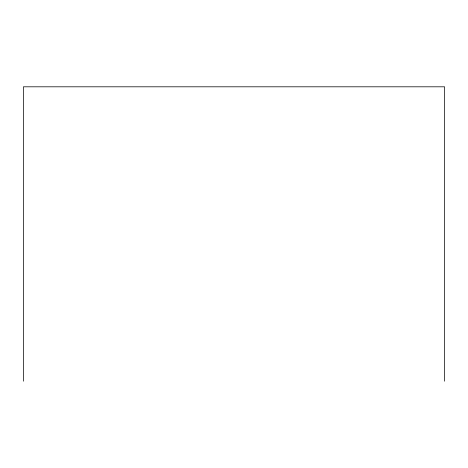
<?xml version="1.0" encoding="UTF-8"?>
<svg xmlns="http://www.w3.org/2000/svg" width="468" height="468" viewBox="0 0 468 468"><rect width="100%" height="100%" fill="white"/><g stroke="black" fill="none" stroke-linecap="round" stroke-linejoin="round"><path stroke-width="0.7" d="M444.6 381.192L444.6 86.808L23.4 86.808L23.4 381.192"/></g></svg>
